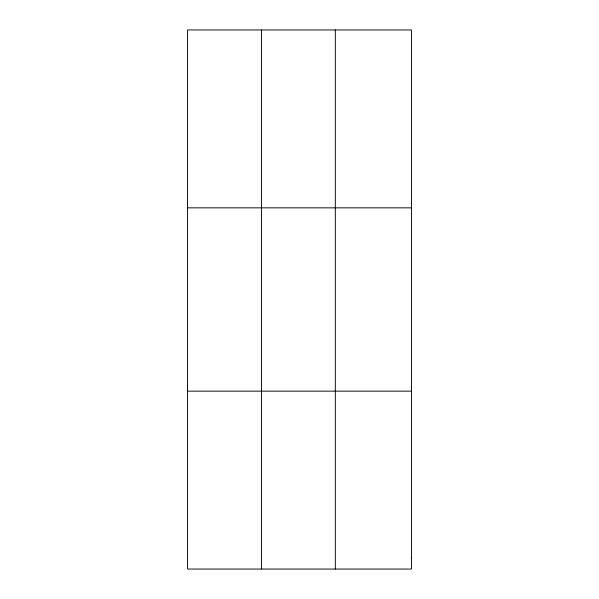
<?xml version="1.0" encoding="UTF-8"?>
<svg xmlns="http://www.w3.org/2000/svg" width="599" height="599" viewBox="0 0 599 599"><rect width="100%" height="100%" fill="white"/><g stroke="black" fill="none" stroke-linecap="round" stroke-linejoin="round"><path stroke-width="0.9" d="M261.441 29.95L261.441 569.05M335.32 29.95L335.32 569.05M187.554 207.853L411.446 207.853M187.554 391.147L411.446 391.147M411.446 557.931L411.446 569.05L187.554 569.05L187.554 29.95L411.446 29.95L411.446 557.931"/></g></svg>
